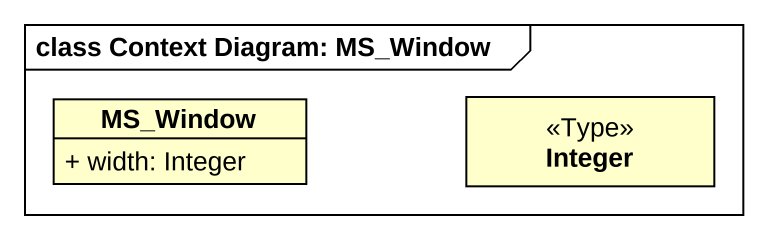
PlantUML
@startuml
mainframe class Context Diagram: MS_Window
hide circle
hide empty members
skinparam classAttributeIconSize 0
class MS_Window {
  + width: Integer
}
class Integer <<Type>>
@enduml
